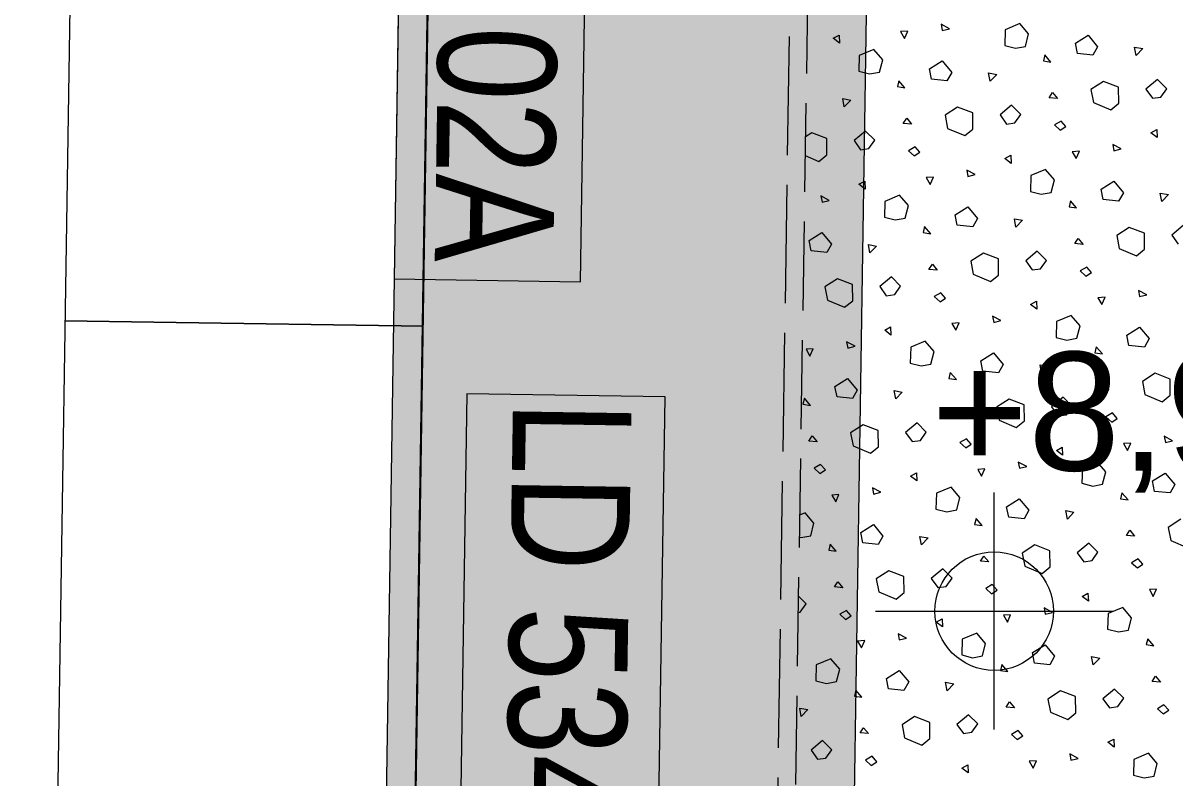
# Model space of a CAD drawing. Header units: metres. Extents: x -19025 to 34897, y -14024 to 26069.
# Drawn here: x -13437 to -12466, y 318 to 954 of the extents above; entities that cross this region are included whole.
import ezdxf
from ezdxf.enums import TextEntityAlignment as Align

# ---------------------------------------------------------------- set-up
doc = ezdxf.new("R2010")
doc.units = ezdxf.units.M
doc.header["$MEASUREMENT"] = 0
for name, pattern in [('Strichlinie eng', [0.1, 0.075, -0.025]), ('Strichlinie mittel', [0.15, 0.1, -0.05]), ('Untersicht', [0.125, 0.1, -0.025])]:
    doc.linetypes.add(name, pattern=pattern)
for name, color, linetype in [('11__100 Achsraster', 7, 'Continuous'), ('140 Bruestung Attika', 7, 'Continuous'), ('220 Bodenaufbau', 7, 'Continuous'), ('221 Gefälledämmung 3D', 7, 'Continuous'), ('330 Dachdeckung', 7, 'Continuous'), ('916 Kote PP Rohbau', 7, 'Continuous'), ('930 Beschriftung Allgemein', 7, 'Continuous'), ('937 Beschriftung Detail', 7, 'Continuous')]:
    doc.layers.add(name, color=color, linetype=linetype)
doc.styles.add('ERSTELLTER_STIL_3', font='arial.ttf')
doc.styles.add('ERSTELLTER_STIL_4', font='arialbd.ttf')
doc.styles.add('ERSTELLTER_STIL_9', font='arial.ttf', dxfattribs={"width": 0.8})
doc.linetypes.add('Grenze Bezirk', pattern='A,0,[2,22HAUS116_412 STG1 _ 2.DG_IndexB_2026-08-161.Shx,S=0.001587,R=0,X=0,Y=0],-0.25,0', length=0.25)

# ---------------------------------------------------------------- blocks, each defined once
blk = doc.blocks.new('Decke_5_1', base_point=(-13.24432, 2.8969))
at = {"layer": '220 Bodenaufbau', "color": 7, "linetype": 'Untersicht', "lineweight": 13, "flags": 128}
blk.add_lwpolyline([(-13.24432, 2.8969), (-13.18205, 6.95643), (-14.51577, 6.97688), (-14.57804, 2.91736)], close=True, dxfattribs=at)
blk = doc.blocks.new('Höhenbemaßung_25_1', base_point=(-14.36938, 4.76138))
at = {"layer": '916 Kote PP Rohbau', "color": 7, "linetype": 'Continuous', "lineweight": 13}
for p, q in [((-14.36938, 4.66138), (-14.36938, 4.86138)), ((-14.46938, 4.76138), (-14.26938, 4.76138))]:
    blk.add_line(p, q, dxfattribs=at)
blk.add_circle((-14.36938, 4.76138), 0.05, dxfattribs=at)
at = {"layer": '916 Kote PP Rohbau', "color": 7, "lineweight": 13, "insert": (-14.42235, 4.86138), "char_height": 0.1, "attachment_point": 7, "style": 'ERSTELLTER_STIL_3'}
blk.add_mtext('\\A1;{\\pql;\\fArial|b0|i0|c0|p0;\\W1.000000;+8,93}', dxfattribs=at)
blk = doc.blocks.new('*X747')
at = {"layer": '330 Dachdeckung', "color": 8, "linetype": 'Continuous', "lineweight": 5}
for p, q in [((-15.07819, 5.00519), (-15.15326, 5.00634)), ((-15.15326, 5.00634), (-15.07819, 5.00519)), ((-14.85083, 5.00169), (-15.07819, 5.00519)), ((-15.07819, 5.00519), (-14.85083, 5.00169))]:
    blk.add_line(p, q, dxfattribs=at)
blk = doc.blocks.new('Dachfläche_52_1', base_point=(-15.18856, 2.7267))
at = {"layer": '330 Dachdeckung', "color": 7, "linetype": 'Continuous', "lineweight": 13, "flags": 128}
blk.add_lwpolyline([(-15.18856, 2.7267), (-14.8858, 2.72206), (-14.81807, 7.13733), (-15.1202, 7.14197)], close=True, dxfattribs=at)
at = {"layer": '330 Dachdeckung', "color": 7, "linetype": 'Continuous', "lineweight": 13}
blk.add_blockref('*X747', (0, 0), dxfattribs=at)
blk = doc.blocks.new('*X767')
at = {"layer": '930 Beschriftung Allgemein', "color": 254, "linetype": 'Continuous', "lineweight": 9, "true_color": 0xd4d4d4}
for p, q in [((-14.34775, 5.25692), (-14.36007, 5.25178)), ((-14.34028, 5.2482), (-14.34775, 5.25692)), ((-14.50514, 5.24453), (-14.50014, 5.24723)), ((-14.50014, 5.24723), (-14.49986, 5.24044)), ((-14.44228, 5.25063), (-14.44838, 5.25024)), ((-14.44838, 5.25024), (-14.44507, 5.24444)), ((-14.44507, 5.24444), (-14.44228, 5.25063)), ((-14.41411, 5.25643), (-14.41318, 5.25111)), ((-14.40706, 5.25265), (-14.41411, 5.25643)), ((-14.41318, 5.25111), (-14.40706, 5.25265)), ((-14.36007, 5.25178), (-14.36047, 5.23848)), ((-14.34299, 5.23768), (-14.34028, 5.2482)), ((-14.30089, 5.24047), (-14.29021, 5.24714)), ((-14.29021, 5.24714), (-14.2821, 5.23739)), ((-14.49986, 5.24044), (-14.50514, 5.24453)), ((-14.36047, 5.23848), (-14.35139, 5.2362)), ((-14.35139, 5.2362), (-14.34299, 5.23768)), ((-14.29911, 5.23166), (-14.30089, 5.24047)), ((-14.48318, 5.23008), (-14.48357, 5.21677)), ((-14.47085, 5.23522), (-14.48318, 5.23008)), ((-14.46338, 5.2265), (-14.47085, 5.23522)), ((-14.32668, 5.23047), (-14.32785, 5.22547)), ((-14.32153, 5.22454), (-14.32668, 5.23047)), ((-14.2861, 5.2303), (-14.29911, 5.23166)), ((-14.2821, 5.23739), (-14.2861, 5.2303)), ((-14.25092, 5.23711), (-14.24407, 5.23581)), ((-14.24967, 5.23003), (-14.25092, 5.23711)), ((-14.24407, 5.23581), (-14.24967, 5.23003)), ((-14.46609, 5.21598), (-14.46338, 5.2265)), ((-14.424, 5.21876), (-14.41331, 5.22544)), ((-14.42221, 5.20995), (-14.424, 5.21876)), ((-14.41331, 5.22544), (-14.4052, 5.21569)), ((-14.32785, 5.22547), (-14.32153, 5.22454)), ((-14.48357, 5.21677), (-14.4745, 5.2145)), ((-14.4745, 5.2145), (-14.46609, 5.21598)), ((-14.44978, 5.20877), (-14.45095, 5.20377)), ((-14.44463, 5.20283), (-14.44978, 5.20877)), ((-14.4092, 5.20859), (-14.42221, 5.20995)), ((-14.4052, 5.21569), (-14.4092, 5.20859)), ((-14.37402, 5.2154), (-14.36717, 5.2141)), ((-14.37277, 5.20832), (-14.37402, 5.2154)), ((-14.36717, 5.2141), (-14.37277, 5.20832)), ((-14.2316, 5.20973), (-14.24135, 5.20162)), ((-14.22384, 5.20197), (-14.2316, 5.20973)), ((-14.45095, 5.20377), (-14.44463, 5.20283)), ((-14.32296, 5.19443), (-14.32008, 5.19882)), ((-14.32008, 5.19882), (-14.31601, 5.19383)), ((-14.27708, 5.20819), (-14.28773, 5.20129)), ((-14.28773, 5.20129), (-14.28556, 5.19026)), ((-14.26436, 5.20336), (-14.27708, 5.20819)), ((-14.26424, 5.18969), (-14.26436, 5.20336)), ((-14.24135, 5.20162), (-14.23588, 5.19391)), ((-14.22876, 5.19494), (-14.22384, 5.20197)), ((-14.49712, 5.1937), (-14.49027, 5.19239)), ((-14.49587, 5.18661), (-14.49712, 5.1937)), ((-14.49027, 5.19239), (-14.49587, 5.18661)), ((-14.31601, 5.19383), (-14.32296, 5.19443)), ((-14.28556, 5.19026), (-14.27102, 5.18416)), ((-14.27102, 5.18416), (-14.26424, 5.18969)), ((-14.23588, 5.19391), (-14.22876, 5.19494)), ((-14.40018, 5.18648), (-14.41083, 5.17958)), ((-14.41083, 5.17958), (-14.40866, 5.16856)), ((-14.38746, 5.18165), (-14.40018, 5.18648)), ((-14.38734, 5.16798), (-14.38746, 5.18165)), ((-14.3547, 5.18802), (-14.36445, 5.17991)), ((-14.36445, 5.17991), (-14.35899, 5.17221)), ((-14.34694, 5.18026), (-14.3547, 5.18802)), ((-14.35186, 5.17323), (-14.34694, 5.18026)), ((-14.44606, 5.17273), (-14.44318, 5.17711)), ((-14.43911, 5.17213), (-14.44606, 5.17273)), ((-14.44318, 5.17711), (-14.43911, 5.17213)), ((-14.35899, 5.17221), (-14.35186, 5.17323)), ((-14.31294, 5.17471), (-14.31853, 5.17144)), ((-14.31853, 5.17144), (-14.31365, 5.16705)), ((-14.31365, 5.16705), (-14.30895, 5.17016)), ((-14.30895, 5.17016), (-14.31294, 5.17471)), ((-14.52328, 5.16477), (-14.52862, 5.16132)), ((-14.51057, 5.15994), (-14.52328, 5.16477)), ((-14.51044, 5.14628), (-14.51057, 5.15994)), ((-14.4778, 5.16632), (-14.48755, 5.15821)), ((-14.47004, 5.15856), (-14.4778, 5.16632)), ((-14.40866, 5.16856), (-14.39412, 5.16245)), ((-14.39412, 5.16245), (-14.38734, 5.16798)), ((-14.23723, 5.16484), (-14.23223, 5.16754)), ((-14.23195, 5.16075), (-14.23723, 5.16484)), ((-14.23223, 5.16754), (-14.23195, 5.16075)), ((-14.48755, 5.15821), (-14.48209, 5.1505)), ((-14.48209, 5.1505), (-14.47497, 5.15153)), ((-14.47497, 5.15153), (-14.47004, 5.15856)), ((-14.43604, 5.153), (-14.44163, 5.14973)), ((-14.43205, 5.14846), (-14.43604, 5.153)), ((-14.2693, 5.15503), (-14.26837, 5.14972)), ((-14.26225, 5.15125), (-14.2693, 5.15503)), ((-14.26837, 5.14972), (-14.26225, 5.15125)), ((-14.52886, 5.14563), (-14.51722, 5.14074)), ((-14.51722, 5.14074), (-14.51044, 5.14628)), ((-14.44163, 5.14973), (-14.43675, 5.14535)), ((-14.43675, 5.14535), (-14.43205, 5.14846)), ((-14.36033, 5.14313), (-14.35533, 5.14584)), ((-14.35505, 5.13904), (-14.36033, 5.14313)), ((-14.35533, 5.14584), (-14.35505, 5.13904)), ((-14.29748, 5.14924), (-14.30357, 5.14885)), ((-14.30357, 5.14885), (-14.30026, 5.14304)), ((-14.30026, 5.14304), (-14.29748, 5.14924)), ((-14.39241, 5.13332), (-14.39147, 5.12801)), ((-14.38535, 5.12955), (-14.39241, 5.13332)), ((-14.32604, 5.13382), (-14.33837, 5.12868)), ((-14.31857, 5.1251), (-14.32604, 5.13382)), ((-14.48343, 5.12143), (-14.47843, 5.12413)), ((-14.47815, 5.11734), (-14.48343, 5.12143)), ((-14.47843, 5.12413), (-14.47815, 5.11734)), ((-14.42058, 5.12753), (-14.42667, 5.12714)), ((-14.42667, 5.12714), (-14.42336, 5.12134)), ((-14.42336, 5.12134), (-14.42058, 5.12753)), ((-14.39147, 5.12801), (-14.38535, 5.12955)), ((-14.33837, 5.12868), (-14.33876, 5.11538)), ((-14.32128, 5.11458), (-14.31857, 5.1251)), ((-14.27919, 5.11737), (-14.2685, 5.12404)), ((-14.2685, 5.12404), (-14.26039, 5.11429)), ((-14.51551, 5.11162), (-14.51457, 5.10631)), ((-14.50845, 5.10784), (-14.51551, 5.11162)), ((-14.44914, 5.11212), (-14.46147, 5.10698)), ((-14.44167, 5.10339), (-14.44914, 5.11212)), ((-14.33876, 5.11538), (-14.32969, 5.1131)), ((-14.32969, 5.1131), (-14.32128, 5.11458)), ((-14.27741, 5.10855), (-14.27919, 5.11737)), ((-14.26039, 5.11429), (-14.26439, 5.1072)), ((-14.22921, 5.11401), (-14.22236, 5.1127)), ((-14.22796, 5.10693), (-14.22921, 5.11401)), ((-14.22236, 5.1127), (-14.22796, 5.10693)), ((-14.51457, 5.10631), (-14.50845, 5.10784)), ((-14.46147, 5.10698), (-14.46186, 5.09367)), ((-14.44438, 5.09288), (-14.44167, 5.10339)), ((-14.40229, 5.09566), (-14.3916, 5.10234)), ((-14.3916, 5.10234), (-14.38349, 5.09259)), ((-14.30498, 5.10737), (-14.30615, 5.10237)), ((-14.30615, 5.10237), (-14.29982, 5.10144)), ((-14.29982, 5.10144), (-14.30498, 5.10737)), ((-14.26439, 5.1072), (-14.27741, 5.10855)), ((-14.46186, 5.09367), (-14.45279, 5.09139)), ((-14.45279, 5.09139), (-14.44438, 5.09288)), ((-14.40051, 5.08685), (-14.40229, 5.09566)), ((-14.38349, 5.09259), (-14.38749, 5.08549)), ((-14.35231, 5.0923), (-14.34547, 5.091)), ((-14.35106, 5.08522), (-14.35231, 5.0923)), ((-14.42808, 5.08567), (-14.42925, 5.08067)), ((-14.42292, 5.07973), (-14.42808, 5.08567)), ((-14.38749, 5.08549), (-14.40051, 5.08685)), ((-14.34547, 5.091), (-14.35106, 5.08522)), ((-14.25537, 5.08509), (-14.26602, 5.07819)), ((-14.24266, 5.08025), (-14.25537, 5.08509)), ((-14.20989, 5.08663), (-14.21964, 5.07852)), ((-14.52539, 5.07395), (-14.5147, 5.08063)), ((-14.52361, 5.06514), (-14.52539, 5.07395)), ((-14.5147, 5.08063), (-14.50659, 5.07088)), ((-14.42925, 5.08067), (-14.42292, 5.07973)), ((-14.30125, 5.07133), (-14.29838, 5.07572)), ((-14.29838, 5.07572), (-14.2943, 5.07073)), ((-14.26602, 5.07819), (-14.26385, 5.06716)), ((-14.24253, 5.06659), (-14.24266, 5.08025)), ((-14.21964, 5.07852), (-14.21418, 5.07081)), ((-14.51059, 5.06379), (-14.52361, 5.06514)), ((-14.50659, 5.07088), (-14.51059, 5.06379)), ((-14.47541, 5.0706), (-14.46857, 5.06929)), ((-14.47417, 5.06351), (-14.47541, 5.0706)), ((-14.46857, 5.06929), (-14.47417, 5.06351)), ((-14.37848, 5.06338), (-14.38912, 5.05648)), ((-14.36576, 5.05855), (-14.37848, 5.06338)), ((-14.33299, 5.06492), (-14.34275, 5.05681)), ((-14.32524, 5.05716), (-14.33299, 5.06492)), ((-14.2943, 5.07073), (-14.30125, 5.07133)), ((-14.26385, 5.06716), (-14.24931, 5.06106)), ((-14.24931, 5.06106), (-14.24253, 5.06659)), ((-14.42435, 5.04963), (-14.42148, 5.05401)), ((-14.42148, 5.05401), (-14.4174, 5.04903)), ((-14.38912, 5.05648), (-14.38695, 5.04546)), ((-14.36563, 5.04488), (-14.36576, 5.05855)), ((-14.34275, 5.05681), (-14.33728, 5.04911)), ((-14.33016, 5.05013), (-14.32524, 5.05716)), ((-14.4561, 5.04321), (-14.46585, 5.03511)), ((-14.44834, 5.03546), (-14.4561, 5.04321)), ((-14.4174, 5.04903), (-14.42435, 5.04963)), ((-14.38695, 5.04546), (-14.37241, 5.03935)), ((-14.37241, 5.03935), (-14.36563, 5.04488)), ((-14.33728, 5.04911), (-14.33016, 5.05013)), ((-14.29124, 5.05161), (-14.29682, 5.04834)), ((-14.29682, 5.04834), (-14.29194, 5.04395)), ((-14.29194, 5.04395), (-14.28724, 5.04706)), ((-14.28724, 5.04706), (-14.29124, 5.05161)), ((-14.50158, 5.04167), (-14.51223, 5.03478)), ((-14.51223, 5.03478), (-14.51005, 5.02375)), ((-14.48886, 5.03684), (-14.50158, 5.04167)), ((-14.48873, 5.02317), (-14.48886, 5.03684)), ((-14.46585, 5.03511), (-14.46038, 5.0274)), ((-14.45326, 5.02843), (-14.44834, 5.03546)), ((-14.51005, 5.02375), (-14.49551, 5.01764)), ((-14.46038, 5.0274), (-14.45326, 5.02843)), ((-14.41434, 5.0299), (-14.41992, 5.02663)), ((-14.41992, 5.02663), (-14.41504, 5.02225)), ((-14.41504, 5.02225), (-14.41034, 5.02536)), ((-14.41034, 5.02536), (-14.41434, 5.0299)), ((-14.27577, 5.02614), (-14.28186, 5.02575)), ((-14.28186, 5.02575), (-14.27856, 5.01994)), ((-14.27856, 5.01994), (-14.27577, 5.02614)), ((-14.2476, 5.03193), (-14.24666, 5.02662)), ((-14.24054, 5.02815), (-14.2476, 5.03193)), ((-14.24666, 5.02662), (-14.24054, 5.02815)), ((-14.49551, 5.01764), (-14.48873, 5.02317)), ((-14.33863, 5.02003), (-14.33363, 5.02274)), ((-14.33334, 5.01594), (-14.33863, 5.02003)), ((-14.33363, 5.02274), (-14.33334, 5.01594)), ((-14.39887, 5.00443), (-14.40496, 5.00404)), ((-14.40166, 4.99823), (-14.39887, 5.00443)), ((-14.3707, 5.01022), (-14.36976, 5.00491)), ((-14.36365, 5.00645), (-14.3707, 5.01022)), ((-14.36976, 5.00491), (-14.36365, 5.00645)), ((-14.31666, 5.00558), (-14.31706, 4.99228)), ((-14.30433, 5.01072), (-14.31666, 5.00558)), ((-14.29686, 5.002), (-14.30433, 5.01072)), ((-14.46173, 4.99832), (-14.45673, 5.00103)), ((-14.45644, 4.99424), (-14.46173, 4.99832)), ((-14.45673, 5.00103), (-14.45644, 4.99424)), ((-14.40496, 5.00404), (-14.40166, 4.99823)), ((-14.29957, 4.99148), (-14.29686, 5.002)), ((-14.25748, 4.99427), (-14.24679, 5.00094)), ((-14.24679, 5.00094), (-14.23869, 4.99119)), ((-14.4938, 4.98852), (-14.49286, 4.98321)), ((-14.48675, 4.98474), (-14.4938, 4.98852)), ((-14.42744, 4.98902), (-14.43976, 4.98388)), ((-14.41997, 4.98029), (-14.42744, 4.98902)), ((-14.31706, 4.99228), (-14.30798, 4.99)), ((-14.30798, 4.99), (-14.29957, 4.99148)), ((-14.2557, 4.98545), (-14.25748, 4.99427)), ((-14.24268, 4.9841), (-14.2557, 4.98545)), ((-14.23869, 4.99119), (-14.24268, 4.9841)), ((-14.52197, 4.98272), (-14.52807, 4.98233)), ((-14.52807, 4.98233), (-14.52476, 4.97653)), ((-14.52476, 4.97653), (-14.52197, 4.98272)), ((-14.49286, 4.98321), (-14.48675, 4.98474)), ((-14.43976, 4.98388), (-14.44016, 4.97057)), ((-14.42267, 4.96978), (-14.41997, 4.98029)), ((-14.38058, 4.97256), (-14.3699, 4.97924)), ((-14.3699, 4.97924), (-14.36179, 4.96949)), ((-14.28327, 4.98427), (-14.28444, 4.97927)), ((-14.28444, 4.97927), (-14.27812, 4.97833)), ((-14.27812, 4.97833), (-14.28327, 4.98427)), ((-14.44016, 4.97057), (-14.43108, 4.96829)), ((-14.43108, 4.96829), (-14.42267, 4.96978)), ((-14.3788, 4.96375), (-14.38058, 4.97256)), ((-14.36179, 4.96949), (-14.36578, 4.96239)), ((-14.33061, 4.9692), (-14.32376, 4.9679)), ((-14.32936, 4.96212), (-14.33061, 4.9692)), ((-14.32376, 4.9679), (-14.32936, 4.96212)), ((-14.50368, 4.95085), (-14.493, 4.95753)), ((-14.493, 4.95753), (-14.48489, 4.94778)), ((-14.40637, 4.96257), (-14.40754, 4.95757)), ((-14.40754, 4.95757), (-14.40122, 4.95663)), ((-14.40122, 4.95663), (-14.40637, 4.96257)), ((-14.36578, 4.96239), (-14.3788, 4.96375)), ((-14.23367, 4.96198), (-14.24432, 4.95509)), ((-14.22095, 4.95715), (-14.23367, 4.96198)), ((-14.22082, 4.94349), (-14.22095, 4.95715)), ((-14.5019, 4.94204), (-14.50368, 4.95085)), ((-14.48489, 4.94778), (-14.48889, 4.94069)), ((-14.45371, 4.94749), (-14.44686, 4.94619)), ((-14.45246, 4.94041), (-14.45371, 4.94749)), ((-14.44686, 4.94619), (-14.45246, 4.94041)), ((-14.27955, 4.94823), (-14.27667, 4.95262)), ((-14.2726, 4.94763), (-14.27955, 4.94823)), ((-14.27667, 4.95262), (-14.2726, 4.94763)), ((-14.24432, 4.95509), (-14.24214, 4.94406)), ((-14.52947, 4.94086), (-14.53064, 4.93586)), ((-14.52432, 4.93492), (-14.52947, 4.94086)), ((-14.48889, 4.94069), (-14.5019, 4.94204)), ((-14.35677, 4.94028), (-14.36742, 4.93338)), ((-14.34405, 4.93545), (-14.35677, 4.94028)), ((-14.31129, 4.94182), (-14.32104, 4.93371)), ((-14.30353, 4.93406), (-14.31129, 4.94182)), ((-14.24214, 4.94406), (-14.22761, 4.93795)), ((-14.22761, 4.93795), (-14.22082, 4.94349)), ((-14.53064, 4.93586), (-14.52432, 4.93492)), ((-14.40265, 4.92653), (-14.39977, 4.93091)), ((-14.3957, 4.92593), (-14.40265, 4.92653)), ((-14.39977, 4.93091), (-14.3957, 4.92593)), ((-14.36742, 4.93338), (-14.36525, 4.92236)), ((-14.34392, 4.92178), (-14.34405, 4.93545)), ((-14.32104, 4.93371), (-14.31557, 4.926)), ((-14.31557, 4.926), (-14.30845, 4.92703)), ((-14.30845, 4.92703), (-14.30353, 4.93406)), ((-14.26953, 4.92851), (-14.27512, 4.92524)), ((-14.26554, 4.92396), (-14.26953, 4.92851)), ((-14.47987, 4.91857), (-14.49052, 4.91167)), ((-14.46715, 4.91374), (-14.47987, 4.91857)), ((-14.43439, 4.92011), (-14.44414, 4.91201)), ((-14.42663, 4.91235), (-14.43439, 4.92011)), ((-14.36525, 4.92236), (-14.35071, 4.91625)), ((-14.35071, 4.91625), (-14.34392, 4.92178)), ((-14.27512, 4.92524), (-14.27024, 4.92085)), ((-14.27024, 4.92085), (-14.26554, 4.92396)), ((-14.52575, 4.90482), (-14.52287, 4.90921)), ((-14.52287, 4.90921), (-14.5188, 4.90422)), ((-14.49052, 4.91167), (-14.48835, 4.90065)), ((-14.46703, 4.90007), (-14.46715, 4.91374)), ((-14.44414, 4.91201), (-14.43867, 4.9043)), ((-14.43155, 4.90533), (-14.42663, 4.91235)), ((-14.22589, 4.90883), (-14.22496, 4.90352)), ((-14.21884, 4.90505), (-14.22589, 4.90883)), ((-14.5188, 4.90422), (-14.52575, 4.90482)), ((-14.48835, 4.90065), (-14.47381, 4.89454)), ((-14.47381, 4.89454), (-14.46703, 4.90007)), ((-14.43867, 4.9043), (-14.43155, 4.90533)), ((-14.39263, 4.9068), (-14.39822, 4.90353)), ((-14.39822, 4.90353), (-14.39334, 4.89915)), ((-14.39334, 4.89915), (-14.38864, 4.90226)), ((-14.38864, 4.90226), (-14.39263, 4.9068)), ((-14.31692, 4.89693), (-14.31192, 4.89964)), ((-14.31192, 4.89964), (-14.31164, 4.89284)), ((-14.25407, 4.90304), (-14.26016, 4.90265)), ((-14.26016, 4.90265), (-14.25685, 4.89684)), ((-14.25685, 4.89684), (-14.25407, 4.90304)), ((-14.22496, 4.90352), (-14.21884, 4.90505)), ((-14.31164, 4.89284), (-14.31692, 4.89693)), ((-14.28263, 4.88762), (-14.29496, 4.88248)), ((-14.27516, 4.8789), (-14.28263, 4.88762)), ((-14.51573, 4.88509), (-14.52132, 4.88183)), ((-14.52132, 4.88183), (-14.51644, 4.87744)), ((-14.51644, 4.87744), (-14.51174, 4.88055)), ((-14.51174, 4.88055), (-14.51573, 4.88509)), ((-14.44002, 4.87522), (-14.43502, 4.87793)), ((-14.43502, 4.87793), (-14.43474, 4.87114)), ((-14.37717, 4.88133), (-14.38326, 4.88094)), ((-14.38326, 4.88094), (-14.37995, 4.87513)), ((-14.37995, 4.87513), (-14.37717, 4.88133)), ((-14.34899, 4.88712), (-14.34806, 4.88181)), ((-14.34194, 4.88335), (-14.34899, 4.88712)), ((-14.34806, 4.88181), (-14.34194, 4.88335)), ((-14.29496, 4.88248), (-14.29535, 4.86918)), ((-14.27787, 4.86838), (-14.27516, 4.8789)), ((-14.43474, 4.87114), (-14.44002, 4.87522)), ((-14.29535, 4.86918), (-14.28628, 4.8669)), ((-14.28628, 4.8669), (-14.27787, 4.86838)), ((-14.23578, 4.87116), (-14.22509, 4.87784)), ((-14.23399, 4.86235), (-14.23578, 4.87116)), ((-14.22509, 4.87784), (-14.21698, 4.86809)), ((-14.50027, 4.85962), (-14.50636, 4.85923)), ((-14.50636, 4.85923), (-14.50305, 4.85343)), ((-14.50305, 4.85343), (-14.50027, 4.85962)), ((-14.47209, 4.86542), (-14.47116, 4.86011)), ((-14.46504, 4.86164), (-14.47209, 4.86542)), ((-14.47116, 4.86011), (-14.46504, 4.86164)), ((-14.41806, 4.86078), (-14.41845, 4.84747)), ((-14.40573, 4.86592), (-14.41806, 4.86078)), ((-14.39826, 4.85719), (-14.40573, 4.86592)), ((-14.26156, 4.86117), (-14.26274, 4.85617)), ((-14.25641, 4.85523), (-14.26156, 4.86117)), ((-14.22098, 4.861), (-14.23399, 4.86235)), ((-14.21698, 4.86809), (-14.22098, 4.861)), ((-14.40097, 4.84668), (-14.39826, 4.85719)), ((-14.35888, 4.84946), (-14.34819, 4.85614)), ((-14.3571, 4.84065), (-14.35888, 4.84946)), ((-14.34819, 4.85614), (-14.34008, 4.84638)), ((-14.26274, 4.85617), (-14.25641, 4.85523)), ((-14.52883, 4.84421), (-14.53352, 4.84226)), ((-14.52136, 4.83549), (-14.52883, 4.84421)), ((-14.41845, 4.84747), (-14.40938, 4.84519)), ((-14.40938, 4.84519), (-14.40097, 4.84668)), ((-14.38466, 4.83946), (-14.38584, 4.83447)), ((-14.37951, 4.83353), (-14.38466, 4.83946)), ((-14.34408, 4.83929), (-14.3571, 4.84065)), ((-14.34008, 4.84638), (-14.34408, 4.83929)), ((-14.3089, 4.8461), (-14.30205, 4.8448)), ((-14.30765, 4.83902), (-14.3089, 4.8461)), ((-14.30205, 4.8448), (-14.30765, 4.83902)), ((-14.52407, 4.82497), (-14.52136, 4.83549)), ((-14.48198, 4.82775), (-14.47129, 4.83443)), ((-14.47129, 4.83443), (-14.46318, 4.82468)), ((-14.38584, 4.83447), (-14.37951, 4.83353)), ((-14.25784, 4.82513), (-14.25496, 4.82952)), ((-14.25496, 4.82952), (-14.25089, 4.82453)), ((-14.21196, 4.83888), (-14.22261, 4.83199)), ((-14.22261, 4.83199), (-14.22044, 4.82096)), ((-14.5338, 4.82382), (-14.53248, 4.82349)), ((-14.53248, 4.82349), (-14.52407, 4.82497)), ((-14.4802, 4.81894), (-14.48198, 4.82775)), ((-14.46318, 4.82468), (-14.46718, 4.81758)), ((-14.432, 4.82439), (-14.42515, 4.82309)), ((-14.43075, 4.81731), (-14.432, 4.82439)), ((-14.42515, 4.82309), (-14.43075, 4.81731)), ((-14.25089, 4.82453), (-14.25784, 4.82513)), ((-14.22044, 4.82096), (-14.2059, 4.81485)), ((-14.50777, 4.81776), (-14.50894, 4.81276)), ((-14.50894, 4.81276), (-14.50261, 4.81182)), ((-14.50261, 4.81182), (-14.50777, 4.81776)), ((-14.46718, 4.81758), (-14.4802, 4.81894)), ((-14.33506, 4.81718), (-14.34571, 4.81028)), ((-14.34571, 4.81028), (-14.34354, 4.79925)), ((-14.32235, 4.81235), (-14.33506, 4.81718)), ((-14.32222, 4.79868), (-14.32235, 4.81235)), ((-14.28958, 4.81872), (-14.29933, 4.81061)), ((-14.29933, 4.81061), (-14.29387, 4.8029)), ((-14.28183, 4.81096), (-14.28958, 4.81872)), ((-14.28675, 4.80393), (-14.28183, 4.81096)), ((-14.38094, 4.80342), (-14.37806, 4.80781)), ((-14.37399, 4.80282), (-14.38094, 4.80342)), ((-14.37806, 4.80781), (-14.37399, 4.80282)), ((-14.29387, 4.8029), (-14.28675, 4.80393)), ((-14.24783, 4.8054), (-14.25341, 4.80214)), ((-14.25341, 4.80214), (-14.24853, 4.79775)), ((-14.24853, 4.79775), (-14.24383, 4.80086)), ((-14.24383, 4.80086), (-14.24783, 4.8054)), ((-14.45816, 4.79547), (-14.46881, 4.78857)), ((-14.44545, 4.79064), (-14.45816, 4.79547)), ((-14.44532, 4.77697), (-14.44545, 4.79064)), ((-14.41268, 4.79701), (-14.42243, 4.7889)), ((-14.40493, 4.78925), (-14.41268, 4.79701)), ((-14.34354, 4.79925), (-14.329, 4.79315)), ((-14.329, 4.79315), (-14.32222, 4.79868)), ((-14.50404, 4.78172), (-14.50117, 4.7861)), ((-14.49709, 4.78112), (-14.50404, 4.78172)), ((-14.50117, 4.7861), (-14.49709, 4.78112)), ((-14.46881, 4.78857), (-14.46664, 4.77755)), ((-14.42243, 4.7889), (-14.41697, 4.7812)), ((-14.41697, 4.7812), (-14.40985, 4.78222)), ((-14.40985, 4.78222), (-14.40493, 4.78925)), ((-14.37093, 4.7837), (-14.37651, 4.78043)), ((-14.36693, 4.77915), (-14.37093, 4.7837)), ((-14.52803, 4.76755), (-14.53456, 4.77408)), ((-14.46664, 4.77755), (-14.4521, 4.77144)), ((-14.4521, 4.77144), (-14.44532, 4.77697)), ((-14.37651, 4.78043), (-14.37163, 4.77604)), ((-14.37163, 4.77604), (-14.36693, 4.77915)), ((-14.29521, 4.77383), (-14.29022, 4.77654)), ((-14.28993, 4.76974), (-14.29521, 4.77383)), ((-14.29022, 4.77654), (-14.28993, 4.76974)), ((-14.23236, 4.77993), (-14.23845, 4.77954)), ((-14.23845, 4.77954), (-14.23515, 4.77374)), ((-14.23515, 4.77374), (-14.23236, 4.77993)), ((-14.53295, 4.76052), (-14.52803, 4.76755)), ((-14.49403, 4.76199), (-14.49961, 4.75873)), ((-14.49003, 4.75745), (-14.49403, 4.76199)), ((-14.32729, 4.76402), (-14.32635, 4.75871)), ((-14.32023, 4.76025), (-14.32729, 4.76402)), ((-14.26092, 4.76452), (-14.27325, 4.75938)), ((-14.25345, 4.7558), (-14.26092, 4.76452)), ((-14.53477, 4.76026), (-14.53295, 4.76052)), ((-14.49961, 4.75873), (-14.49473, 4.75434)), ((-14.49473, 4.75434), (-14.49003, 4.75745)), ((-14.41832, 4.75212), (-14.41332, 4.75483)), ((-14.41303, 4.74803), (-14.41832, 4.75212)), ((-14.41332, 4.75483), (-14.41303, 4.74803)), ((-14.35546, 4.75823), (-14.36155, 4.75784)), ((-14.36155, 4.75784), (-14.35825, 4.75203)), ((-14.35825, 4.75203), (-14.35546, 4.75823)), ((-14.32635, 4.75871), (-14.32023, 4.76025)), ((-14.27325, 4.75938), (-14.27364, 4.74608)), ((-14.25616, 4.74528), (-14.25345, 4.7558)), ((-14.45039, 4.74232), (-14.44945, 4.737)), ((-14.44333, 4.73854), (-14.45039, 4.74232)), ((-14.38402, 4.74281), (-14.39635, 4.73767)), ((-14.37655, 4.73409), (-14.38402, 4.74281)), ((-14.27364, 4.74608), (-14.26457, 4.7438)), ((-14.26457, 4.7438), (-14.25616, 4.74528)), ((-14.47856, 4.73652), (-14.48465, 4.73613)), ((-14.48465, 4.73613), (-14.48135, 4.73033)), ((-14.48135, 4.73033), (-14.47856, 4.73652)), ((-14.44945, 4.737), (-14.44333, 4.73854)), ((-14.39635, 4.73767), (-14.39674, 4.72437)), ((-14.37926, 4.72357), (-14.37655, 4.73409)), ((-14.33717, 4.72636), (-14.32648, 4.73303)), ((-14.32648, 4.73303), (-14.31838, 4.72328)), ((-14.23986, 4.73807), (-14.24103, 4.73307)), ((-14.24103, 4.73307), (-14.2347, 4.73213)), ((-14.2347, 4.73213), (-14.23986, 4.73807)), ((-14.39674, 4.72437), (-14.38767, 4.72209)), ((-14.38767, 4.72209), (-14.37926, 4.72357)), ((-14.33539, 4.71755), (-14.33717, 4.72636)), ((-14.31838, 4.72328), (-14.32237, 4.71619)), ((-14.28719, 4.723), (-14.28035, 4.7217)), ((-14.28595, 4.71592), (-14.28719, 4.723)), ((-14.51945, 4.71597), (-14.51984, 4.70266)), ((-14.50712, 4.72111), (-14.51945, 4.71597)), ((-14.49965, 4.71239), (-14.50712, 4.72111)), ((-14.36296, 4.71636), (-14.36413, 4.71137)), ((-14.3578, 4.71043), (-14.36296, 4.71636)), ((-14.32237, 4.71619), (-14.33539, 4.71755)), ((-14.28035, 4.7217), (-14.28595, 4.71592)), ((-14.50236, 4.70187), (-14.49965, 4.71239)), ((-14.46027, 4.70465), (-14.44958, 4.71133)), ((-14.45849, 4.69584), (-14.46027, 4.70465)), ((-14.44958, 4.71133), (-14.44148, 4.70158)), ((-14.36413, 4.71137), (-14.3578, 4.71043)), ((-14.23613, 4.70203), (-14.23326, 4.70642)), ((-14.23326, 4.70642), (-14.22918, 4.70143)), ((-14.51984, 4.70266), (-14.51077, 4.70039)), ((-14.51077, 4.70039), (-14.50236, 4.70187)), ((-14.48606, 4.69466), (-14.48723, 4.68966)), ((-14.48091, 4.68872), (-14.48606, 4.69466)), ((-14.44547, 4.69448), (-14.45849, 4.69584)), ((-14.44148, 4.70158), (-14.44547, 4.69448)), ((-14.4103, 4.70129), (-14.40345, 4.69999)), ((-14.40905, 4.69421), (-14.4103, 4.70129)), ((-14.40345, 4.69999), (-14.40905, 4.69421)), ((-14.31336, 4.69408), (-14.32401, 4.68718)), ((-14.30064, 4.68925), (-14.31336, 4.69408)), ((-14.26788, 4.69562), (-14.27763, 4.68751)), ((-14.26012, 4.68786), (-14.26788, 4.69562)), ((-14.22918, 4.70143), (-14.23613, 4.70203)), ((-14.48723, 4.68966), (-14.48091, 4.68872)), ((-14.35924, 4.68032), (-14.35636, 4.68471)), ((-14.35636, 4.68471), (-14.35228, 4.67972)), ((-14.32401, 4.68718), (-14.32183, 4.67615)), ((-14.30051, 4.67558), (-14.30064, 4.68925)), ((-14.27763, 4.68751), (-14.27216, 4.6798)), ((-14.26504, 4.68083), (-14.26012, 4.68786)), ((-14.5334, 4.67959), (-14.52655, 4.67828)), ((-14.53215, 4.6725), (-14.5334, 4.67959)), ((-14.52655, 4.67828), (-14.53215, 4.6725)), ((-14.39098, 4.67391), (-14.40073, 4.6658)), ((-14.38322, 4.66615), (-14.39098, 4.67391)), ((-14.35228, 4.67972), (-14.35924, 4.68032)), ((-14.32183, 4.67615), (-14.30729, 4.67005)), ((-14.30729, 4.67005), (-14.30051, 4.67558)), ((-14.27216, 4.6798), (-14.26504, 4.68083)), ((-14.22612, 4.6823), (-14.2317, 4.67904)), ((-14.2317, 4.67904), (-14.22682, 4.67465)), ((-14.22682, 4.67465), (-14.22212, 4.67776)), ((-14.22212, 4.67776), (-14.22612, 4.6823)), ((-14.43646, 4.67237), (-14.44711, 4.66547)), ((-14.44711, 4.66547), (-14.44493, 4.65445)), ((-14.42374, 4.66754), (-14.43646, 4.67237)), ((-14.42361, 4.65387), (-14.42374, 4.66754)), ((-14.40073, 4.6658), (-14.39526, 4.6581)), ((-14.38814, 4.65912), (-14.38322, 4.66615)), ((-14.48234, 4.65862), (-14.47946, 4.663)), ((-14.47539, 4.65802), (-14.48234, 4.65862)), ((-14.47946, 4.663), (-14.47539, 4.65802)), ((-14.44493, 4.65445), (-14.4304, 4.64834)), ((-14.39526, 4.6581), (-14.38814, 4.65912)), ((-14.34922, 4.6606), (-14.35481, 4.65733)), ((-14.35481, 4.65733), (-14.34992, 4.65294)), ((-14.34992, 4.65294), (-14.34523, 4.65605)), ((-14.34523, 4.65605), (-14.34922, 4.6606)), ((-14.51408, 4.65221), (-14.52383, 4.6441)), ((-14.50632, 4.64445), (-14.51408, 4.65221)), ((-14.4304, 4.64834), (-14.42361, 4.65387)), ((-14.27351, 4.65073), (-14.26851, 4.65343)), ((-14.26822, 4.64664), (-14.27351, 4.65073)), ((-14.26851, 4.65343), (-14.26822, 4.64664)), ((-14.52383, 4.6441), (-14.51836, 4.63639)), ((-14.51836, 4.63639), (-14.51124, 4.63742)), ((-14.51124, 4.63742), (-14.50632, 4.64445)), ((-14.47232, 4.63889), (-14.47791, 4.63562)), ((-14.47791, 4.63562), (-14.47303, 4.63124)), ((-14.46833, 4.63435), (-14.47232, 4.63889)), ((-14.33375, 4.63513), (-14.33985, 4.63474)), ((-14.33654, 4.62893), (-14.33375, 4.63513)), ((-14.30558, 4.64092), (-14.30465, 4.63561)), ((-14.29853, 4.63714), (-14.30558, 4.64092)), ((-14.30465, 4.63561), (-14.29853, 4.63714)), ((-14.25154, 4.63628), (-14.25194, 4.62298)), ((-14.23922, 4.64142), (-14.25154, 4.63628)), ((-14.23175, 4.6327), (-14.23922, 4.64142)), ((-14.47303, 4.63124), (-14.46833, 4.63435)), ((-14.39661, 4.62902), (-14.39161, 4.63173)), ((-14.39133, 4.62493), (-14.39661, 4.62902)), ((-14.39161, 4.63173), (-14.39133, 4.62493)), ((-14.33985, 4.63474), (-14.33654, 4.62893)), ((-14.23446, 4.62218), (-14.23175, 4.6327)), ((-14.25194, 4.62298), (-14.24286, 4.6207)), ((-14.24286, 4.6207), (-14.23446, 4.62218))]:
    blk.add_line(p, q, dxfattribs=at)
blk = doc.blocks.new('Schraffur_1_1', base_point=(4.69705, 0))
at = {"layer": '930 Beschriftung Allgemein', "color": 254, "linetype": 'Strichlinie mittel', "lineweight": 9, "true_color": 0xd4d4d4}
blk.add_blockref('*X767', (0, 0), dxfattribs=at)
blk = doc.blocks.new('Wand_185_1', base_point=(-14.68303, 2.91897))
at = {"layer": '140 Bruestung Attika', "linetype": 'Continuous', "lineweight": 13, "true_color": 0xebebeb}
blk.add_hatch(color=7, dxfattribs=at).paths.add_polyline_path([(-14.84896, 6.77203), (-14.9054, 3.0924), (-14.51045, 3.08635), (-14.454, 6.76587)])
at = {"layer": '140 Bruestung Attika', "color": 7, "linetype": 'Continuous', "lineweight": 13, "flags": 128}
for points in [[(-14.8429, 7.16698), (-14.91146, 2.69745)], [(-14.51045, 3.08635), (-14.454, 6.76587)]]:
    blk.add_lwpolyline(points, dxfattribs=at)
blk = doc.blocks.new('Dachfläche_79_1', base_point=(-13.80379, 3.0255))
at = {"layer": '221 Gefälledämmung 3D', "color": 32, "linetype": 'Strichlinie eng', "lineweight": 5, "true_color": 0xdd6f00, "flags": 128}
blk.add_lwpolyline([(-13.80379, 3.0255), (-13.62492, 3.02276), (-14.50323, 6.81664), (-14.56121, 3.03712)], close=True, dxfattribs=at)
blk = doc.blocks.new('Standard-Rastermarker_14')
at = {"layer": '11__100 Achsraster', "color": 8, "linetype": 'Grenze Bezirk', "lineweight": 5}
blk.add_line((1, 0), (22.87521, 0), dxfattribs=at)
at = {"layer": '11__100 Achsraster', "color": 8, "lineweight": 5, "style": 'ERSTELLTER_STIL_4'}
blk.add_attdef('AC_MarkerText_1', text='', height=0.2, rotation=0.87881, dxfattribs=at).set_placement((24.12298, 0.09998), align=Align.TOP_CENTER)

msp = doc.modelspace()

# ---------------------------------------------------------------- linework, layer by layer
at = {"layer": '937 Beschriftung Detail', "color": 155, "linetype": 'Continuous', "lineweight": 5, "true_color": 0x416cbe, "flags": 128}
msp.add_lwpolyline([(-13112.504, 1499.091), (-13124.171, 738.536), (-12967.046, 736.126), (-12955.38, 1496.681), (-13112.504, 1499.091)], close=True, dxfattribs=at)
at = {"layer": '937 Beschriftung Detail', "color": 7, "linetype": 'Continuous', "lineweight": 13, "flags": 128}
msp.add_lwpolyline([(-13062.794, 641.53), (-13073.31, -44.049), (-12906.187, -46.613), (-12895.671, 638.967), (-13062.794, 641.53)], close=True, dxfattribs=at)

# ---------------------------------------------------------------- block references
at = {"layer": '11__100 Achsraster', "color": 7, "linetype": 'Continuous', "lineweight": 18, "xscale": 999.9999999999995, "yscale": 999.9999999999995, "zscale": 999.9999999999995, "rotation": 269.1211930973006}
msp.add_blockref('Standard-Rastermarker_14', (-12895.958, 14031.111), dxfattribs=at)
at = {"layer": '140 Bruestung Attika', "color": 7, "lineweight": 30, "xscale": 1000, "yscale": 1000, "zscale": 1000}
msp.add_blockref('Wand_185_1', (-12931.704, -1384.095), dxfattribs=at)
at = {"layer": '220 Bodenaufbau', "color": 7, "linetype": 'Untersicht', "lineweight": 13, "xscale": 1000, "yscale": 1000, "zscale": 1000}
msp.add_blockref('Decke_5_1', (-11492.988, -1406.164), dxfattribs=at)
at = {"layer": '221 Gefälledämmung 3D', "color": 32, "linetype": 'Strichlinie eng', "lineweight": 5, "true_color": 0xdd6f00, "xscale": 1000, "yscale": 1000, "zscale": 1000}
msp.add_blockref('Dachfläche_79_1', (-12052.457, -1277.568), dxfattribs=at)
at = {"layer": '330 Dachdeckung', "color": 7, "linetype": 'Continuous', "lineweight": 13, "xscale": 1000, "yscale": 1000, "zscale": 1000}
msp.add_blockref('Dachfläche_52_1', (-13437.227, -1576.364), dxfattribs=at)
at = {"layer": '916 Kote PP Rohbau', "color": 7, "lineweight": 13, "xscale": 1000, "yscale": 1000, "zscale": 1000}
msp.add_blockref('Höhenbemaßung_25_1', (-12618.048, 458.313), dxfattribs=at)
at = {"layer": '930 Beschriftung Allgemein', "color": 254, "linetype": 'Strichlinie mittel', "lineweight": 9, "true_color": 0xd4d4d4, "xscale": 1000, "yscale": 1000, "zscale": 1000}
msp.add_blockref('Schraffur_1_1', (6448.38, -4303.067), dxfattribs=at)

# ---------------------------------------------------------------- texts
at = {"layer": '937 Beschriftung Detail', "color": 7, "linetype": 'Continuous', "lineweight": 13, "char_height": 100, "attachment_point": 7, "rotation": 269.121196, "style": 'ERSTELLTER_STIL_9'}
for s, insert in [('\\A1;{\\pql;\\fArial|b0|i0|c0|p0;\\W0.800000;LD 53\\fArial|b0|i0|c0|p0;\\W0.800000;4\\fArial|b0|i0|c0|p0;\\W0.800000;.02.0\\fArial|b0|i0|c0|p0;\\W0.800000;2A}', (-13079.963, 1498.592)), ('\\A1;{\\pql;\\fArial|b0|i0|c0|p0;\\W0.800000;LD 53\\fArial|b0|i0|c0|p0;\\W0.800000;4\\fArial|b0|i0|c0|p0;\\W0.800000;.02.0\\fArial|b0|i0|c0|p0;\\W0.800000;2}', (-13025.331, 635.955))]:
    msp.add_mtext(s, dxfattribs=dict(at, insert=insert))

doc.saveas('drawing.dxf')
